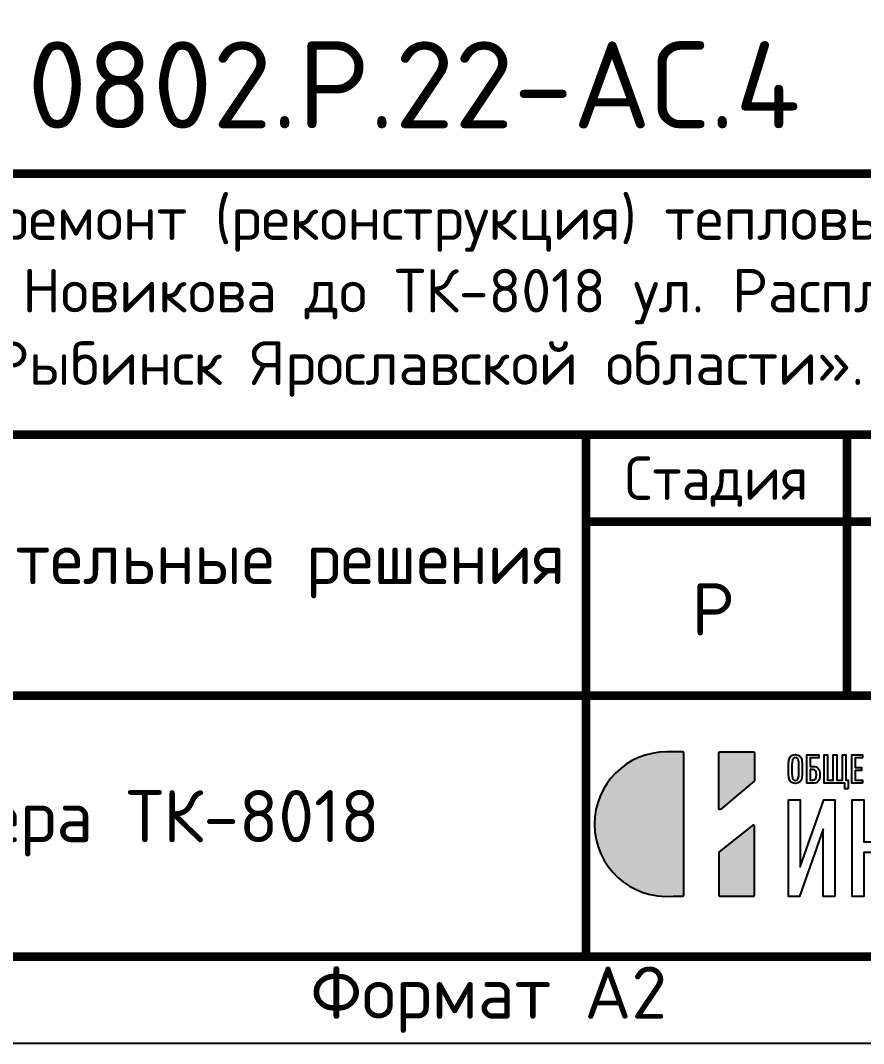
# Model space of a CAD drawing. Header units: millimetres. Extents: x 1601 to 15402, y -324 to 12625.
# Drawn here: x 8376.9 to 8425.4, y 318.2 to 377 of the extents above; entities that cross this region are included whole.
import ezdxf
from ezdxf.enums import TextEntityAlignment as Align

# ---------------------------------------------------------------- set-up
doc = ezdxf.new("R2010")
doc.units = ezdxf.units.MM
doc.layers.add('Размер 3.5', color=250, linetype='Continuous', lineweight=35)
doc.layers.add('Размерный', color=4, linetype='Continuous', lineweight=30)
doc.styles.add('-ISOCPEUR-', font='isocpeur.TTF')
doc.styles.add('GOST', font='GOST Common.ttf')

# ---------------------------------------------------------------- blocks, each defined once
blk = doc.blocks.new('Лого')
h = blk.add_hatch(color=151)
h.set_gradient(color1=(158, 191, 227), color2=(46, 54, 92), tint=1, name='HEMISPHERICAL')
edge = h.paths.add_edge_path()
edge.add_spline(control_points=[(0.349, 0.494), (-0.191, 0.447), (-0.657, 0.871), (-0.657, 1.415), (-0.657, 1.415), (-0.657, 1.925), (-0.243, 2.339), (0.267, 2.339), (0.267, 2.339), (0.267, 2.339), (0.471, 2.339), (0.471, 2.339), (0.471, 2.339), (0.479, 2.339), (0.485, 2.333), (0.485, 2.325), (0.485, 2.325), (0.485, 2.325), (0.485, 0.508), (0.485, 0.508), (0.485, 0.508), (0.485, 0.5), (0.479, 0.494), (0.471, 0.494), (0.471, 0.494), (0.471, 0.494), (0.35, 0.494), (0.35, 0.494), (0.35, 0.494), (0.35, 0.494), (0.349, 0.494), (0.349, 0.494)], knot_values=[0, 0, 0, 0, 0.111111, 0.111111, 0.111111, 0.111211, 0.222222, 0.222222, 0.222222, 0.222322, 0.333333, 0.333333, 0.333333, 0.333433, 0.444444, 0.444444, 0.444444, 0.444544, 0.555556, 0.555556, 0.555556, 0.555656, 0.666667, 0.666667, 0.666667, 0.666767, 0.777778, 0.777778, 0.777778, 0.777878, 1, 1, 1, 1], degree=3, periodic=0)
edge = h.paths.add_edge_path()
edge.add_spline(control_points=[(0.955, 1.604), (0.955, 1.604), (1.385, 1.966), (1.385, 1.966), (1.385, 1.966), (1.388, 1.969), (1.39, 1.972), (1.39, 1.976), (1.39, 1.976), (1.39, 1.976), (1.39, 2.325), (1.39, 2.325), (1.39, 2.325), (1.39, 2.333), (1.384, 2.339), (1.377, 2.339), (1.377, 2.339), (1.377, 2.339), (0.947, 2.339), (0.947, 2.339), (0.947, 2.339), (0.939, 2.339), (0.933, 2.333), (0.933, 2.325), (0.933, 2.325), (0.933, 2.325), (0.933, 1.614), (0.933, 1.614), (0.933, 1.614), (0.933, 1.609), (0.936, 1.604), (0.941, 1.602), (0.941, 1.602), (0.946, 1.6), (0.951, 1.601), (0.955, 1.604)], knot_values=[0, 0, 0, 0, 0.1, 0.1, 0.1, 0.1001, 0.2, 0.2, 0.2, 0.2001, 0.3, 0.3, 0.3, 0.3001, 0.4, 0.4, 0.4, 0.4001, 0.5, 0.5, 0.5, 0.5001, 0.6, 0.6, 0.6, 0.6001, 0.7, 0.7, 0.7, 0.7001, 0.8, 0.8, 0.8, 0.8001, 1, 1, 1, 1], degree=3, periodic=0)
edge = h.paths.add_edge_path()
edge.add_spline(control_points=[(0.938, 1.059), (0.938, 1.059), (1.369, 1.401), (1.369, 1.401), (1.369, 1.401), (1.373, 1.404), (1.378, 1.405), (1.383, 1.402), (1.383, 1.402), (1.387, 1.4), (1.39, 1.396), (1.39, 1.39), (1.39, 1.39), (1.39, 1.39), (1.39, 0.508), (1.39, 0.508), (1.39, 0.508), (1.39, 0.5), (1.384, 0.494), (1.377, 0.494), (1.377, 0.494), (1.377, 0.494), (0.947, 0.494), (0.947, 0.494), (0.947, 0.494), (0.939, 0.494), (0.933, 0.5), (0.933, 0.508), (0.933, 0.508), (0.933, 0.508), (0.933, 1.049), (0.933, 1.049), (0.933, 1.049), (0.933, 1.053), (0.935, 1.057), (0.938, 1.059)], knot_values=[0, 0, 0, 0, 0.1, 0.1, 0.1, 0.1001, 0.2, 0.2, 0.2, 0.2001, 0.3, 0.3, 0.3, 0.3001, 0.4, 0.4, 0.4, 0.4001, 0.5, 0.5, 0.5, 0.5001, 0.6, 0.6, 0.6, 0.6001, 0.7, 0.7, 0.7, 0.7001, 0.8, 0.8, 0.8, 0.8001, 1, 1, 1, 1], degree=3, periodic=0)
at = {"color": 159}
for points, knots in [([(0.349, 0.494), (-0.191, 0.447), (-0.657, 0.871), (-0.657, 1.415), (-0.657, 1.415), (-0.657, 1.925), (-0.243, 2.339), (0.267, 2.339), (0.267, 2.339), (0.267, 2.339), (0.471, 2.339), (0.471, 2.339), (0.471, 2.339), (0.479, 2.339), (0.485, 2.333), (0.485, 2.325), (0.485, 2.325), (0.485, 2.325), (0.485, 0.508), (0.485, 0.508), (0.485, 0.508), (0.485, 0.5), (0.479, 0.494), (0.471, 0.494), (0.471, 0.494), (0.471, 0.494), (0.35, 0.494), (0.35, 0.494), (0.35, 0.494), (0.35, 0.494), (0.349, 0.494), (0.349, 0.494)], [0, 0, 0, 0, 0.111111, 0.111111, 0.111111, 0.111111, 0.222222, 0.222222, 0.222222, 0.222222, 0.333333, 0.333333, 0.333333, 0.333333, 0.444444, 0.444444, 0.444444, 0.444444, 0.555556, 0.555556, 0.555556, 0.555556, 0.666667, 0.666667, 0.666667, 0.666667, 0.777778, 0.777778, 0.777778, 0.777778, 1, 1, 1, 1]), ([(0.955, 1.604), (0.955, 1.604), (1.385, 1.966), (1.385, 1.966), (1.385, 1.966), (1.388, 1.969), (1.39, 1.972), (1.39, 1.976), (1.39, 1.976), (1.39, 1.976), (1.39, 2.325), (1.39, 2.325), (1.39, 2.325), (1.39, 2.333), (1.384, 2.339), (1.377, 2.339), (1.377, 2.339), (1.377, 2.339), (0.947, 2.339), (0.947, 2.339), (0.947, 2.339), (0.939, 2.339), (0.933, 2.333), (0.933, 2.325), (0.933, 2.325), (0.933, 2.325), (0.933, 1.614), (0.933, 1.614), (0.933, 1.614), (0.933, 1.609), (0.936, 1.604), (0.941, 1.602), (0.941, 1.602), (0.946, 1.6), (0.951, 1.601), (0.955, 1.604)], [0, 0, 0, 0, 0.1, 0.1, 0.1, 0.1, 0.2, 0.2, 0.2, 0.2, 0.3, 0.3, 0.3, 0.3, 0.4, 0.4, 0.4, 0.4, 0.5, 0.5, 0.5, 0.5, 0.6, 0.6, 0.6, 0.6, 0.7, 0.7, 0.7, 0.7, 0.8, 0.8, 0.8, 0.8, 1, 1, 1, 1]), ([(2.002, 2.121), (2.002, 2.221), (1.999, 2.253), (1.976, 2.279), (1.976, 2.279), (1.962, 2.295), (1.942, 2.306), (1.914, 2.306), (1.914, 2.306), (1.885, 2.306), (1.866, 2.295), (1.852, 2.279), (1.852, 2.279), (1.829, 2.253), (1.826, 2.221), (1.826, 2.121), (1.826, 2.121), (1.826, 2.021), (1.829, 1.988), (1.852, 1.962), (1.852, 1.962), (1.866, 1.946), (1.885, 1.936), (1.914, 1.936), (1.914, 1.936), (1.942, 1.936), (1.962, 1.946), (1.976, 1.962), (1.976, 1.962), (1.999, 1.988), (2.002, 2.021), (2.002, 2.121)], [0, 0, 0, 0, 0.111111, 0.111111, 0.111111, 0.111111, 0.222222, 0.222222, 0.222222, 0.222222, 0.333333, 0.333333, 0.333333, 0.333333, 0.444444, 0.444444, 0.444444, 0.444444, 0.555556, 0.555556, 0.555556, 0.555556, 0.666667, 0.666667, 0.666667, 0.666667, 0.777778, 0.777778, 0.777778, 0.777778, 1, 1, 1, 1]), ([(1.959, 2.121), (1.959, 2.035), (1.956, 2.006), (1.943, 1.989), (1.943, 1.989), (1.937, 1.981), (1.928, 1.975), (1.914, 1.975), (1.914, 1.975), (1.9, 1.975), (1.89, 1.981), (1.884, 1.989), (1.884, 1.989), (1.871, 2.006), (1.869, 2.035), (1.869, 2.121), (1.869, 2.121), (1.869, 2.207), (1.871, 2.235), (1.884, 2.253), (1.884, 2.253), (1.89, 2.261), (1.9, 2.266), (1.914, 2.266), (1.914, 2.266), (1.928, 2.266), (1.937, 2.261), (1.943, 2.253), (1.943, 2.253), (1.956, 2.235), (1.959, 2.207), (1.959, 2.121)], [0, 0, 0, 0, 0.111111, 0.111111, 0.111111, 0.111111, 0.222222, 0.222222, 0.222222, 0.222222, 0.333333, 0.333333, 0.333333, 0.333333, 0.444444, 0.444444, 0.444444, 0.444444, 0.555556, 0.555556, 0.555556, 0.555556, 0.666667, 0.666667, 0.666667, 0.666667, 0.777778, 0.777778, 0.777778, 0.777778, 1, 1, 1, 1]), ([(2.228, 2.046), (2.228, 2.126), (2.196, 2.152), (2.141, 2.152), (2.141, 2.152), (2.141, 2.152), (2.102, 2.152), (2.102, 2.152), (2.102, 2.152), (2.102, 2.152), (2.102, 2.262), (2.102, 2.262), (2.102, 2.262), (2.102, 2.262), (2.212, 2.262), (2.212, 2.262), (2.212, 2.262), (2.212, 2.262), (2.212, 2.302), (2.212, 2.302), (2.212, 2.302), (2.212, 2.302), (2.059, 2.302), (2.059, 2.302), (2.059, 2.302), (2.059, 2.302), (2.059, 1.94), (2.059, 1.94), (2.059, 1.94), (2.059, 1.94), (2.141, 1.94), (2.141, 1.94), (2.141, 1.94), (2.195, 1.94), (2.228, 1.966), (2.228, 2.046)], [0, 0, 0, 0, 0.1, 0.1, 0.1, 0.1, 0.2, 0.2, 0.2, 0.2, 0.3, 0.3, 0.3, 0.3, 0.4, 0.4, 0.4, 0.4, 0.5, 0.5, 0.5, 0.5, 0.6, 0.6, 0.6, 0.6, 0.7, 0.7, 0.7, 0.7, 0.8, 0.8, 0.8, 0.8, 1, 1, 1, 1]), ([(2.587, 1.868), (2.587, 1.868), (2.587, 1.979), (2.587, 1.979), (2.587, 1.979), (2.587, 1.979), (2.559, 1.979), (2.559, 1.979), (2.559, 1.979), (2.559, 1.979), (2.559, 2.302), (2.559, 2.302), (2.559, 2.302), (2.559, 2.302), (2.515, 2.302), (2.515, 2.302), (2.515, 2.302), (2.515, 2.302), (2.515, 1.979), (2.515, 1.979), (2.515, 1.979), (2.515, 1.979), (2.442, 1.979), (2.442, 1.979), (2.442, 1.979), (2.442, 1.979), (2.442, 2.302), (2.442, 2.302), (2.442, 2.302), (2.442, 2.302), (2.398, 2.302), (2.398, 2.302), (2.398, 2.302), (2.398, 2.302), (2.398, 1.979), (2.398, 1.979), (2.398, 1.979), (2.398, 1.979), (2.325, 1.979), (2.325, 1.979), (2.325, 1.979), (2.325, 1.979), (2.325, 2.302), (2.325, 2.302), (2.325, 2.302), (2.325, 2.302), (2.282, 2.302), (2.282, 2.302), (2.282, 2.302), (2.282, 2.302), (2.282, 1.94), (2.282, 1.94), (2.282, 1.94), (2.282, 1.94), (2.546, 1.94), (2.546, 1.94), (2.546, 1.94), (2.546, 1.94), (2.546, 1.868), (2.546, 1.868), (2.546, 1.868), (2.546, 1.868), (2.587, 1.868), (2.587, 1.868)], [0, 0, 0, 0, 0.058824, 0.058824, 0.058824, 0.058824, 0.117647, 0.117647, 0.117647, 0.117647, 0.176471, 0.176471, 0.176471, 0.176471, 0.235294, 0.235294, 0.235294, 0.235294, 0.294118, 0.294118, 0.294118, 0.294118, 0.352941, 0.352941, 0.352941, 0.352941, 0.411765, 0.411765, 0.411765, 0.411765, 0.470588, 0.470588, 0.470588, 0.470588, 0.529412, 0.529412, 0.529412, 0.529412, 0.588235, 0.588235, 0.588235, 0.588235, 0.647059, 0.647059, 0.647059, 0.647059, 0.705882, 0.705882, 0.705882, 0.705882, 0.764706, 0.764706, 0.764706, 0.764706, 0.823529, 0.823529, 0.823529, 0.823529, 0.882353, 0.882353, 0.882353, 0.882353, 1, 1, 1, 1]), ([(2.773, 1.94), (2.773, 1.94), (2.773, 1.979), (2.773, 1.979), (2.773, 1.979), (2.773, 1.979), (2.677, 1.979), (2.677, 1.979), (2.677, 1.979), (2.677, 1.979), (2.677, 2.102), (2.677, 2.102), (2.677, 2.102), (2.677, 2.102), (2.76, 2.102), (2.76, 2.102), (2.76, 2.102), (2.76, 2.102), (2.76, 2.141), (2.76, 2.141), (2.76, 2.141), (2.76, 2.141), (2.677, 2.141), (2.677, 2.141), (2.677, 2.141), (2.677, 2.141), (2.677, 2.262), (2.677, 2.262), (2.677, 2.262), (2.677, 2.262), (2.773, 2.262), (2.773, 2.262), (2.773, 2.262), (2.773, 2.262), (2.773, 2.302), (2.773, 2.302), (2.773, 2.302), (2.773, 2.302), (2.634, 2.302), (2.634, 2.302), (2.634, 2.302), (2.634, 2.302), (2.634, 1.94), (2.634, 1.94), (2.634, 1.94), (2.634, 1.94), (2.773, 1.94), (2.773, 1.94)], [0, 0, 0, 0, 0.076923, 0.076923, 0.076923, 0.076923, 0.153846, 0.153846, 0.153846, 0.153846, 0.230769, 0.230769, 0.230769, 0.230769, 0.307692, 0.307692, 0.307692, 0.307692, 0.384615, 0.384615, 0.384615, 0.384615, 0.461538, 0.461538, 0.461538, 0.461538, 0.538462, 0.538462, 0.538462, 0.538462, 0.615385, 0.615385, 0.615385, 0.615385, 0.692308, 0.692308, 0.692308, 0.692308, 0.769231, 0.769231, 0.769231, 0.769231, 0.846154, 0.846154, 0.846154, 0.846154, 1, 1, 1, 1]), ([(2.184, 2.046), (2.184, 1.997), (2.169, 1.979), (2.14, 1.979), (2.14, 1.979), (2.14, 1.979), (2.102, 1.979), (2.102, 1.979), (2.102, 1.979), (2.102, 1.979), (2.102, 2.113), (2.102, 2.113), (2.102, 2.113), (2.102, 2.113), (2.14, 2.113), (2.14, 2.113), (2.14, 2.113), (2.169, 2.113), (2.184, 2.095), (2.184, 2.046)], [0, 0, 0, 0, 0.166667, 0.166667, 0.166667, 0.166667, 0.333333, 0.333333, 0.333333, 0.333333, 0.5, 0.5, 0.5, 0.5, 0.666667, 0.666667, 0.666667, 0.666667, 1, 1, 1, 1]), ([(2.416, 0.491), (2.416, 0.491), (2.416, 1.727), (2.416, 1.727), (2.416, 1.727), (2.416, 1.727), (2.279, 1.727), (2.279, 1.727), (2.279, 1.727), (2.279, 1.727), (1.975, 0.868), (1.975, 0.868), (1.975, 0.868), (1.975, 0.868), (1.975, 1.727), (1.975, 1.727), (1.975, 1.727), (1.975, 1.727), (1.826, 1.727), (1.826, 1.727), (1.826, 1.727), (1.826, 1.727), (1.826, 0.491), (1.826, 0.491), (1.826, 0.491), (1.826, 0.491), (1.965, 0.491), (1.965, 0.491), (1.965, 0.491), (1.965, 0.491), (2.267, 1.349), (2.267, 1.349), (2.267, 1.349), (2.267, 1.349), (2.267, 0.491), (2.267, 0.491), (2.267, 0.491), (2.267, 0.491), (2.416, 0.491), (2.416, 0.491)], [0, 0, 0, 0, 0.090909, 0.090909, 0.090909, 0.090909, 0.181818, 0.181818, 0.181818, 0.181818, 0.272727, 0.272727, 0.272727, 0.272727, 0.363636, 0.363636, 0.363636, 0.363636, 0.454545, 0.454545, 0.454545, 0.454545, 0.545455, 0.545455, 0.545455, 0.545455, 0.636364, 0.636364, 0.636364, 0.636364, 0.727273, 0.727273, 0.727273, 0.727273, 0.818182, 0.818182, 0.818182, 0.818182, 1, 1, 1, 1]), ([(3.211, 0.491), (3.211, 0.491), (3.211, 1.727), (3.211, 1.727), (3.211, 1.727), (3.211, 1.727), (3.062, 1.727), (3.062, 1.727), (3.062, 1.727), (3.062, 1.727), (3.062, 1.187), (3.062, 1.187), (3.062, 1.187), (3.062, 1.187), (2.787, 1.187), (2.787, 1.187), (2.787, 1.187), (2.787, 1.187), (2.787, 1.727), (2.787, 1.727), (2.787, 1.727), (2.787, 1.727), (2.638, 1.727), (2.638, 1.727), (2.638, 1.727), (2.638, 1.727), (2.638, 0.491), (2.638, 0.491), (2.638, 0.491), (2.638, 0.491), (2.787, 0.491), (2.787, 0.491), (2.787, 0.491), (2.787, 0.491), (2.787, 1.052), (2.787, 1.052), (2.787, 1.052), (2.787, 1.052), (3.062, 1.052), (3.062, 1.052), (3.062, 1.052), (3.062, 1.052), (3.062, 0.491), (3.062, 0.491), (3.062, 0.491), (3.062, 0.491), (3.211, 0.491), (3.211, 0.491)], [0, 0, 0, 0, 0.076923, 0.076923, 0.076923, 0.076923, 0.153846, 0.153846, 0.153846, 0.153846, 0.230769, 0.230769, 0.230769, 0.230769, 0.307692, 0.307692, 0.307692, 0.307692, 0.384615, 0.384615, 0.384615, 0.384615, 0.461538, 0.461538, 0.461538, 0.461538, 0.538462, 0.538462, 0.538462, 0.538462, 0.615385, 0.615385, 0.615385, 0.615385, 0.692308, 0.692308, 0.692308, 0.692308, 0.769231, 0.769231, 0.769231, 0.769231, 0.846154, 0.846154, 0.846154, 0.846154, 1, 1, 1, 1]), ([(0.938, 1.059), (0.938, 1.059), (1.369, 1.401), (1.369, 1.401), (1.369, 1.401), (1.373, 1.404), (1.378, 1.405), (1.383, 1.402), (1.383, 1.402), (1.387, 1.4), (1.39, 1.396), (1.39, 1.39), (1.39, 1.39), (1.39, 1.39), (1.39, 0.508), (1.39, 0.508), (1.39, 0.508), (1.39, 0.5), (1.384, 0.494), (1.377, 0.494), (1.377, 0.494), (1.377, 0.494), (0.947, 0.494), (0.947, 0.494), (0.947, 0.494), (0.939, 0.494), (0.933, 0.5), (0.933, 0.508), (0.933, 0.508), (0.933, 0.508), (0.933, 1.049), (0.933, 1.049), (0.933, 1.049), (0.933, 1.053), (0.935, 1.057), (0.938, 1.059)], [0, 0, 0, 0, 0.1, 0.1, 0.1, 0.1, 0.2, 0.2, 0.2, 0.2, 0.3, 0.3, 0.3, 0.3, 0.4, 0.4, 0.4, 0.4, 0.5, 0.5, 0.5, 0.5, 0.6, 0.6, 0.6, 0.6, 0.7, 0.7, 0.7, 0.7, 0.8, 0.8, 0.8, 0.8, 1, 1, 1, 1])]:
    blk.add_open_spline(points, degree=3, knots=knots, dxfattribs=at)

msp = doc.modelspace()

# ---------------------------------------------------------------- linework, layer by layer
msp.add_line((15402.2532, 318.2356), (5591.2496, 318.2356))
msp.add_lwpolyline([(7870.4325, 738.2356), (8464.4325, 738.2356), (8464.4325, 318.2356), (7870.4325, 318.2356)], close=True)
at = {"const_width": 0.5}
msp.add_lwpolyline([(7890.4325, 733.2356), (8459.4325, 733.2356), (8459.4325, 323.2356), (7890.4325, 323.2356)], close=True, dxfattribs=at)
for points in [[(8339.4325, 368.2356), (8459.4325, 368.2356)], [(8274.4325, 353.2356), (8459.4325, 353.2356)], [(8409.4325, 353.2356), (8409.4325, 323.2356)], [(8424.4325, 353.2356), (8424.4325, 338.2356)], [(8409.4325, 348.2356), (8459.4325, 348.2356)], [(8339.4325, 338.2356), (8459.4325, 338.2356)]]:
    msp.add_lwpolyline(points, dxfattribs=at)

# ---------------------------------------------------------------- block references
at = {"xscale": 4.492609629394886, "yscale": 4.492609629394886, "zscale": 4.492609629394886}
msp.add_blockref('Лого', (8412.8662, 324.4908), dxfattribs=at)

# ---------------------------------------------------------------- texts
for s, height, style, p in [('Стадия', 2.5, 'GOST', (8416.9325, 350.7356)), ('Р', 3, '-ISOCPEUR-', (8416.7317, 343.1904))]:
    msp.add_text(s, height=height, dxfattribs=dict(style=style)).set_placement(p, align=Align.MIDDLE_CENTER)
for s, insert, char_height, width, attachment_point, style in [('\\pi5.49715;{\\C7;«Капитальный ремонт (реконструкция) тепловых сетей от УП у \\P\\pi0.95192;ж/д №26 по ул. Б. Новикова до ТК-8018 ул. Расплетина, д 7 в ГО г. \\P\\pi30.38942;Рыбинск Ярославской области».}', (8344.9822, 366.9324), 2.5, 110.528844, 1, '-ISOCPEUR-'), ('Архитектурно-строительные решения', (8374.4325, 345.7356), 3, 70, 5, 'GOST')]:
    msp.add_mtext(s, dxfattribs=dict(insert=insert, char_height=char_height, width=width, attachment_point=attachment_point, style=style))
at = {"insert": (8345.8453, 332.8092), "char_height": 3, "attachment_point": 1, "style": '-ISOCPEUR-'}
msp.add_mtext_dynamic_manual_height_columns('\\pi3.5517;Тепловая камера ТК-8018', width=55.7034, gutter_width=12.5, heights=[0], dxfattribs=at)
at = {"layer": 'Размер 3.5', "insert": (8393.597, 322.6643), "char_height": 3, "width": 145.943815, "attachment_point": 1, "style": '-ISOCPEUR-'}
msp.add_mtext('\\A1;{\\C7;Формат А2}', dxfattribs=at)
at = {"layer": 'Размерный', "color": 7, "lineweight": 30, "insert": (8301.833, 375.8458), "char_height": 5, "width": 185, "attachment_point": 1, "style": '-ISOCPEUR-'}
msp.add_mtext('\\pi65.5,l10;0802.Р.22-АС.4', dxfattribs=at)

doc.saveas('drawing.dxf')
